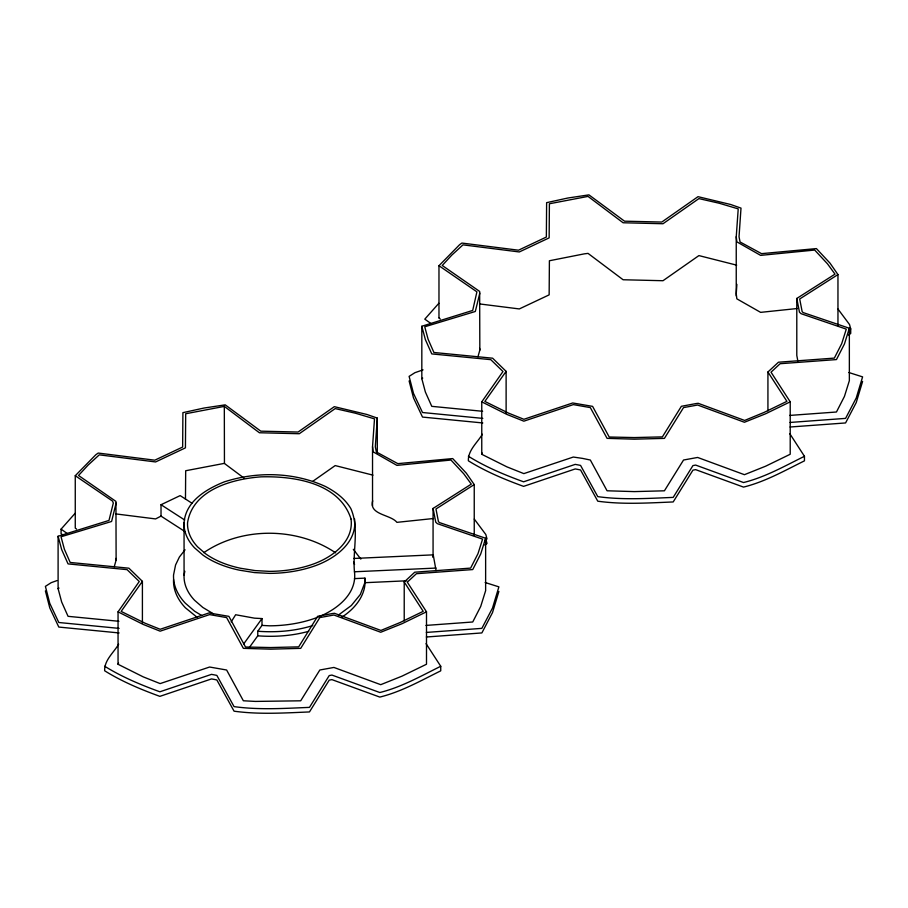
<?xml version="1.0" encoding="UTF-8"?>
<svg xmlns="http://www.w3.org/2000/svg" width="908" height="908" viewBox="0 0 908 908"><rect width="100%" height="100%" fill="white"/><g stroke="black" fill="none" stroke-linecap="round" stroke-linejoin="round"><path stroke-width="1.36" d="M114.238 566.717L116.122 560.077L115.94 501.409L78.531 475.474L88.099 465.1L99.278 454.84L155.597 461.945L185.436 447.86L185.686 413.753L224.321 406.387L259.393 432.753L299.277 433.729L335.2 408.589L355.516 413.231L374.505 418.872L372.53 446.736L373.131 451.832L396.909 465.373L450.97 460.038L463.761 473.806L471.297 484.123L433.071 508.435L433.071 557.081M433.559 518.502L396.909 522.35C390.644 514.393 368.637 514.961 372.677 500.773M797.281 308.516L760.62 312.363L736.842 298.834L736.24 293.738L736.876 284.386M477.96 356.731L479.833 350.091L479.651 291.423L442.241 265.488L451.809 255.103L462.989 244.854L519.308 251.959L549.147 237.873L549.397 203.767L588.032 196.4L623.104 222.766L662.988 223.743L698.91 198.602L719.238 203.244L738.215 208.885L736.24 236.75L736.842 241.846L760.62 255.375L814.68 250.052L827.483 263.819L835.008 274.137L796.793 298.448L796.793 355.437L797.848 360.964M185.47 499.23L185.686 470.741L224.321 463.375L243.957 478.039M76.522 529.035L75.262 528.138L75.262 475.713L95.851 454.715L98.2 453.058L154.803 460.186L182.644 447.031L182.905 412.652L204.039 408.033L225.218 404.854L260.8 431.164L298.074 432.038L334.303 406.671L366.98 414.491L377.297 418.1L375.322 446.759L376.366 451.968L397.829 463.636L452.706 458.574L466.281 473.113L474.237 484.566L474.237 535.572M354.551 518.877C357.48 542.099 335.654 558.091 316.336 565.355A87.588 50.564 0 0 1 269.483 573.379L254.501 572.585L239.44 570.179A83.127 47.999 0 0 1 202.859 555.026L194.584 547.876A86.203 49.77 0 0 1 184.063 522.69C185.675 501.318 206.184 489.185 224.083 481.944C256.862 471.263 293.988 472.012 325.484 486.506C335.551 491.761 344.892 498.617 350.817 508.525C359.568 528.286 352.452 550.872 354.461 571.779C357.366 594.626 335.404 610.675 316.336 617.78A87.588 50.564 0 0 1 269.483 625.816L261.992 625.408L257.77 631.253L257.77 635.816L248.678 648.414M354.461 578.612L364.937 578.135C366.696 594.626 354.869 608.984 341.601 617.27M116.122 503.089L111.593 521.476L61.04 536.787L64.389 549.249L70.188 562.472L128.913 568.192L142.408 581.347L142.408 623.047M479.833 293.102L475.304 311.489L424.751 326.789L428.099 339.251L433.911 352.486L492.624 358.195L506.119 371.361L506.119 413.061M213.198 613.695L202.847 607.463L194.584 600.302A86.203 49.77 0 0 1 184.063 575.116L184.846 571.268M474.237 484.566L435.976 508.979L438.451 521.635L439.461 522.577L485.632 538.24L480.718 553.994L472.739 569.566L416.42 573.697L407.306 582.164L426.499 611.81L426.499 664.236L401.994 676.154L380.724 684.677L333.906 667.437L319.832 670.002L300.707 700.806L255.375 701.419L243.355 700.772L226.625 670.013L209.6 667.028L160.137 683.599L143.248 676.88L118.051 664.281L118.051 611.856L139.264 581.506L127.075 569.645L68.055 563.902L61.653 549.556L58.101 536.253L108.983 520.432L113.318 503.055L112.535 501.08L75.262 475.713M498.889 591.414L492.511 612.582L481.864 632.933L426.351 636.996M837.959 274.579L799.698 298.982L802.161 311.648L803.171 312.59L849.355 328.253L844.44 344.007L836.45 359.579L780.142 363.711L771.028 372.178L790.21 401.824L790.21 454.25L765.705 466.167L744.435 474.691L697.628 457.45L683.542 460.016L664.418 490.808L634.295 491.603L607.066 490.785L590.336 460.027L582.448 458.381L573.311 457.042L523.848 473.613L506.959 466.882L481.762 454.295L481.762 401.858L502.975 371.52L490.785 359.659L431.765 353.916L425.364 339.569L421.823 326.256L472.693 310.445L476.904 291.843L438.973 265.715L459.561 244.729L461.911 243.06L518.513 250.199L546.355 237.045L546.616 202.666L567.75 198.035L588.929 194.868L624.522 221.177L661.796 222.051L698.014 196.673L730.69 204.504L741.007 208.114L739.033 236.772L740.077 241.982L761.54 253.65L816.417 248.588L830.003 263.127L837.959 274.579L837.959 325.586M862.6 381.428L856.221 402.596L845.575 422.946L790.074 427.01M364.88 582.595L360.328 594.456L351.351 605.5L338.355 615.113M426.056 643.636L440.743 666.279L440.743 670.842C420.96 680.603 401.381 691.771 379.816 697.083L331.931 679.627L329.218 680.137L309.469 711.94C284.397 712.962 259.007 714.641 234.06 711.18L216.842 679.967L214.765 679.525L211.519 678.923L159.876 696.357C140.808 689.422 121.91 681.533 104.647 670.774C104.216 660.23 113.648 652.704 118.653 644.226M118.051 664.281L118.596 663.101M789.778 433.638L804.454 456.293L804.454 460.855C784.682 470.616 765.092 481.773 743.527 487.097L695.641 469.64L692.929 470.151L673.191 501.954C648.108 502.964 622.718 504.655 597.77 501.193L580.564 469.981L578.475 469.538L575.229 468.937L523.587 486.37C504.519 479.435 485.621 471.547 468.358 460.787C467.926 450.243 477.37 442.718 482.364 434.24M481.762 454.295L482.307 453.115M231.188 621.889L235.649 614.739L254.501 618.166L261.992 618.575L261.992 625.408M243.753 643.851L261.992 618.575M142.408 581.347L121.15 611.402L144.94 623.16L160.194 629.278L208.988 612.957L228.884 616.35L245.489 646.995L270.584 647.552L298.675 646.859L317.664 616.294L332.351 613.558L334.496 613.297L380.929 630.436L400.28 622.457L423.207 611.334L404.219 581.994L414.752 572.199L470.628 568.102L478.005 553.619L482.579 539.125L437.361 523.678L435.761 522.191L433.071 508.435M506.119 371.361L484.861 401.415L508.65 413.174L523.905 419.292L572.71 402.97L592.595 406.364L609.211 437.009L634.295 437.565L662.397 436.873L681.375 406.296L696.061 403.572L698.207 403.311L744.639 420.449L763.991 412.459L786.918 401.347L767.93 371.996L778.462 362.213L834.339 358.104L841.716 343.633L846.29 329.127L801.072 313.691L799.471 312.204L796.793 298.448M185.062 549.805L179.387 557.035L175.573 564.969L173.553 574.957A96.725 55.842 0 0 0 185.368 603.218L194.653 611.254L201.644 615.465M63.117 535.141L61.086 533.7L61.086 529.137L75.148 513.281M440.232 319.049L439.211 317.845M438.859 303.283L424.796 319.151L430.891 323.486M484.838 540.498L486.994 538.875L485.814 534.506L474.282 519.092M484.838 545.061L486.994 543.438L486.109 540.158M848.549 330.512L850.717 328.889L849.525 324.519L838.005 309.095M848.549 335.063L850.717 333.452L850.717 328.889M312.67 481.399L335.2 465.577L372.961 475.145M203.789 552.666C241.925 526.492 297.597 527.003 335.642 552.847M118.914 621.288L68.055 616.328L61.653 601.981L58.101 588.679L59.02 588.089M482.625 411.29L431.765 406.341L425.364 391.995L421.823 378.681L422.731 378.103M184.755 531.43L161.022 516.119L161.022 504.723L180.159 495.609L192.076 503.293M161.022 516.119L155.597 518.922L115.759 513.905M790.21 401.824L765.705 413.742L744.435 422.265L697.628 405.025L683.542 407.59L664.418 438.382L634.295 439.177L607.066 438.36L590.336 407.601L573.311 404.605L523.848 421.176L506.959 414.457L481.762 401.858M426.499 611.81L401.994 623.728L380.724 632.252L333.906 615.011L319.832 617.576L300.707 648.369L270.573 649.163L243.355 648.346L226.625 617.588L209.6 614.602L160.137 631.173L143.248 624.443L118.051 611.856M804.454 456.293C784.682 466.065 765.092 477.222 743.527 482.534L695.641 465.078L692.929 465.6L673.191 497.391C648.108 498.413 622.718 500.092 597.77 496.631L580.564 465.418L578.475 464.987L575.229 464.374L523.587 481.808C504.519 474.873 485.621 466.984 468.358 456.236M440.743 666.279C420.96 676.051 401.381 687.208 379.816 692.52L331.931 675.064L329.218 675.586L309.469 707.377C284.397 708.399 259.007 710.079 234.06 706.617L216.842 675.404L214.765 674.973L211.519 674.36L159.876 691.794C140.808 684.859 121.91 676.971 104.647 666.222M56.988 580.587L51.189 582.675L45.4 586.364L49.781 603.355L58.793 622.502L119.096 628.381M423.06 369.862L414.911 372.689L409.111 376.377L413.492 393.368L422.504 412.516L482.806 418.395M312.761 625.578C295.066 631.094 276.214 632.638 257.77 631.253M308.765 631.287C292.262 635.861 274.84 637.11 257.77 635.816M789.665 415.433L836.45 412.005L844.44 396.433L849.355 380.679L849.355 328.253M790.074 422.447L845.575 418.384L856.221 398.033L862.6 376.877L848.866 372.53M425.943 625.419L472.739 621.991L480.718 606.419L485.632 590.665L485.632 538.24M426.351 632.433L481.864 628.37L492.511 608.031L498.889 586.863L485.156 582.516M353.802 558.465L433.229 554.856L436.067 570.599M354.461 571.779L436.067 568.067M406.784 580.791L364.937 582.698L364.937 578.135M482.806 422.958L422.504 417.078L413.492 397.92L409.111 380.929M119.096 632.944L58.793 627.065L49.781 607.917L45.4 590.915M479.469 303.919L519.308 308.936L549.147 294.862L549.397 260.755L584.309 253.854L588.032 253.389L623.104 279.755L662.988 280.72L698.91 255.591L736.683 265.159M196.991 617.213L185.368 607.77A96.725 55.842 0 0 1 173.553 579.508M161.022 504.723L184.699 520M61.086 529.137L67.181 533.473M353.314 549.295L360.839 559.09M353.7 562.086L354.551 564.458M479.651 348.411L479.833 350.091M115.94 558.397L116.122 560.077M767.93 371.996L767.93 410.915M736.24 236.75L736.24 295.917M438.973 265.715L438.973 318.141M433.229 554.856L433.229 557.387M421.823 326.256L421.823 378.681M404.219 581.994L404.219 620.902M377.297 418.1L377.297 453.523M372.53 446.736L372.53 505.904M224.321 406.387L224.446 463.466M184.063 522.69L184.063 575.116M58.101 536.253L58.101 588.679M351.055 519.07C353.87 541.35 332.941 556.683 314.418 563.652A83.99 48.487 0 0 1 269.494 571.359L255.125 570.587L240.665 568.283A79.666 45.99 0 0 1 205.583 553.766L197.66 546.911A82.696 47.738 0 0 1 187.559 522.747C192.644 489.673 232.482 478.936 260.948 476.859C293.795 475.928 339.524 482.693 351.055 519.07"/></g></svg>
